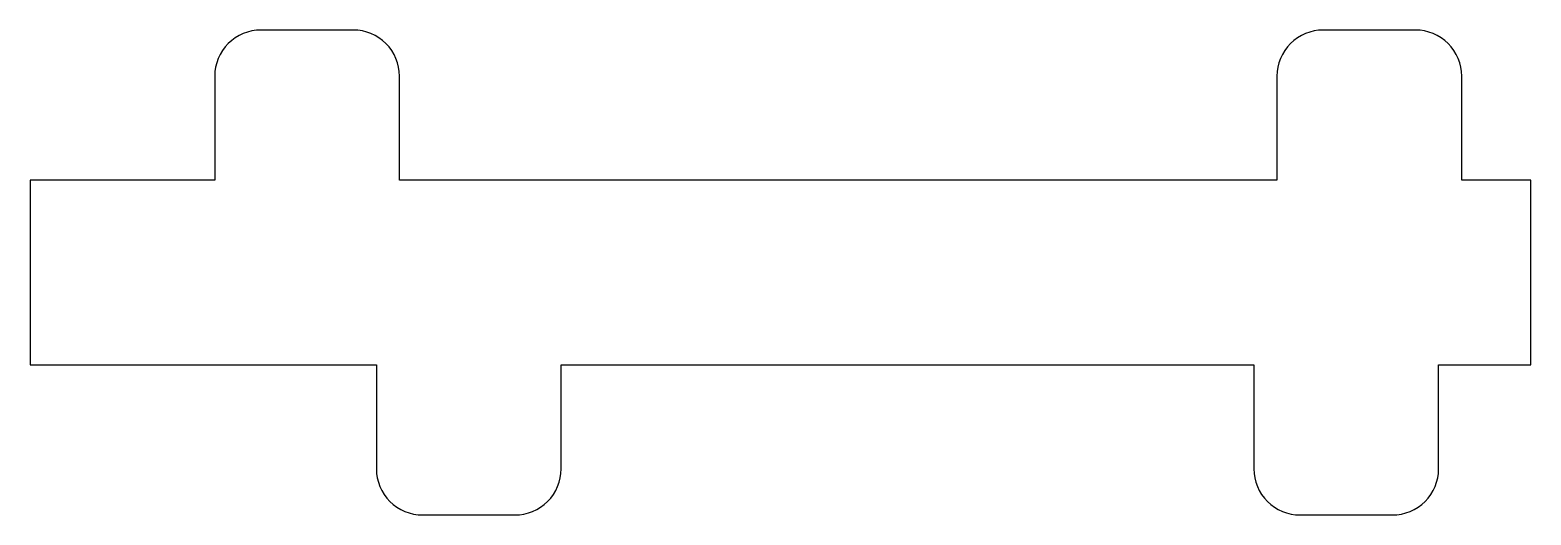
# Model space of a CAD drawing. Header units: millimetres. Extents: x 0 to 65, y -6.5 to 14.5.
import ezdxf

# ---------------------------------------------------------------- set-up
doc = ezdxf.new("R2010")
doc.units = ezdxf.units.MM

msp = doc.modelspace()

# ---------------------------------------------------------------- linework, layer by layer
msp.add_lwpolyline([(0, 0), (15, 0), (15, -4.5, 0.414214), (17, -6.5), (21, -6.5, 0.414214), (23, -4.5), (23, 0), (53, 0), (53, -4.5, 0.414214), (55, -6.5), (59, -6.5, 0.414214), (61, -4.5), (61, 0), (65, 0), (65, 8), (62, 8), (62, 12.5, 0.414214), (60, 14.5), (56, 14.5, 0.414214), (54, 12.5), (54, 8), (16, 8), (16, 12.5, 0.414214), (14, 14.5), (10, 14.5, 0.414214), (8, 12.5), (8, 8), (0, 8)], format="xyb", close=True)

doc.saveas('drawing.dxf')
